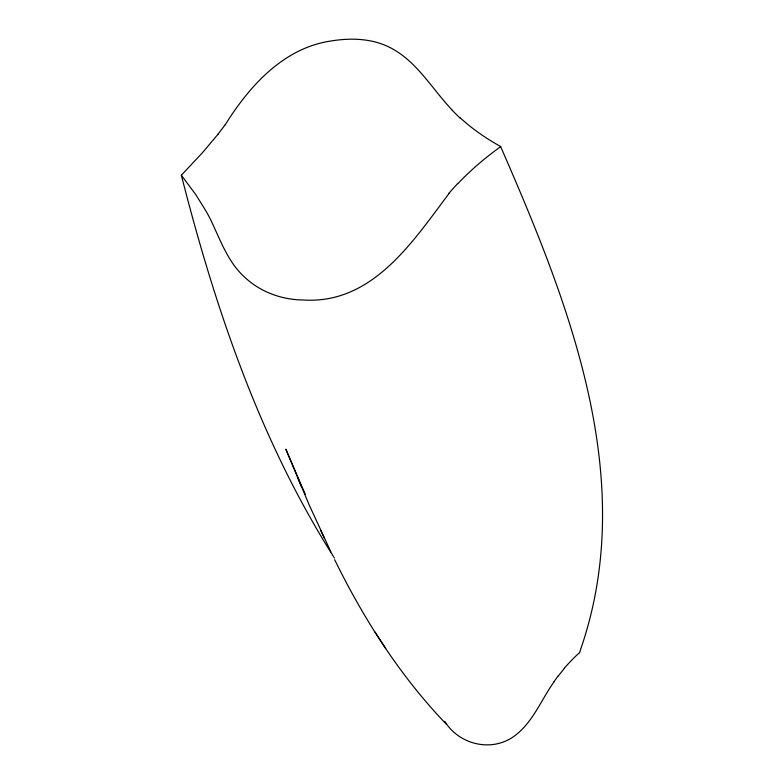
<?xml version="1.0" encoding="UTF-8"?>
<svg xmlns="http://www.w3.org/2000/svg" width="784" height="784" viewBox="0 0 784 784"><rect width="100%" height="100%" fill="white"/><g stroke="black" fill="none" stroke-linecap="round" stroke-linejoin="round"><path stroke-width="1.18" d="M580.964 648.397C639.225 478.279 568.341 301.918 500.613 146.52A283.916 192.207 -7.3 0 1 468.558 125.077L460.1 117.845M580.748 649.074L580.111 651.092M579.895 651.769L579.572 652.768M554.033 681.815C540.372 701.043 531.65 725.533 510.796 738.459A40.013 37.289 -20 0 1 507.718 740.076C485.717 751.17 457.376 742.272 444.783 721.309M225.233 124.744C249.381 86.093 283.445 47.961 331.005 40.993C350.232 37.818 370.901 38.279 388.737 46.903C416.529 60.358 431.768 88.749 452.388 110.289M558.306 675.906L564.441 668.331M218.021 134.221L202.311 152.88L181.349 175.234C215.169 307.936 259.759 440.04 333.406 556.415M449.183 193.305C412.688 241.727 372.469 304.486 303.163 299.998C281.917 299.772 260.602 292.079 244.98 277.487C228.271 262.562 220.657 240.864 211.327 221.176A370.283 261.925 -32.8 0 0 206.574 212.043L195.902 194.775L181.349 175.234M457.807 183.681L463.883 177.468A330.436 263.551 -3.1 0 1 500.721 146.608M446.498 724.357C400.271 676.22 363.952 619.419 334.641 559.678M375.066 632.129L385.659 648.407M333.935 557.248L334.464 558.071M301.419 485.57L285.856 449.203L309.268 505.112L330.887 551.936M320.725 530.513L324.517 538.539M301.899 486.648L305.29 494.155M297.704 477.652L301.575 487.05M564.313 668.223A205.124 191.825 19.8 0 1 579.464 652.67M225.165 124.725A313.345 200.4 -25 0 1 217.952 134.201M459.983 117.904A246.842 168.893 -8.1 0 1 452.28 110.338M553.965 681.776A165.689 155.516 15.3 0 1 558.237 675.857M449.016 193.217A283.602 224.714 -4.8 0 1 457.64 183.593"/></g></svg>
